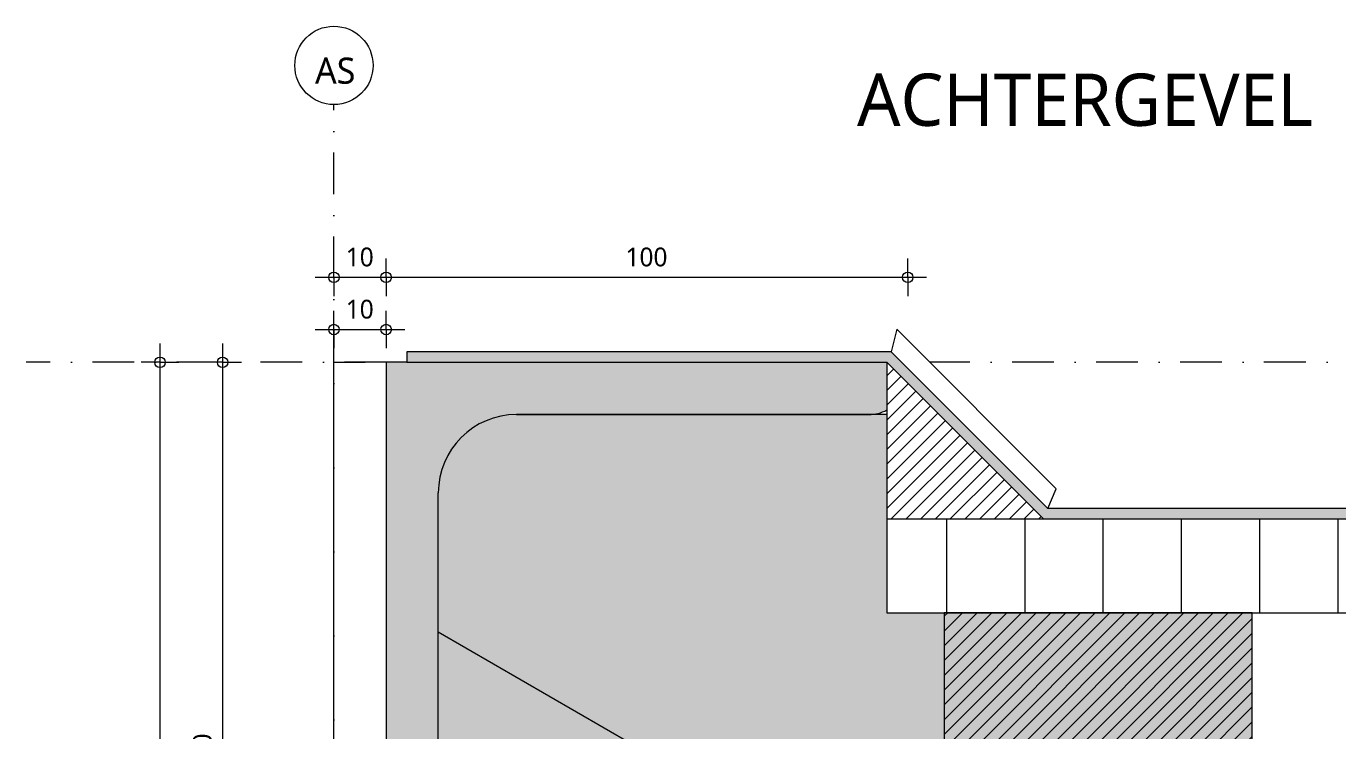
# Model space of a CAD drawing. Header units: millimetres. Extents: x 2457 to 4349, y 3067 to 7524.
# Drawn here: x 3198.5 to 3450, y 5662.9 to 5797.9 of the extents above; entities that cross this region are included whole.
import ezdxf

# ---------------------------------------------------------------- set-up
doc = ezdxf.new("R2010")
doc.units = ezdxf.units.MM
doc.linetypes.add('MV_stramien', pattern=[16, 8, -4, 0, -4])
for name, color, linetype, lineweight in [('A-ANNO-DIMS', 211, 'Continuous', 13), ('A-ANNO-DIMS-2', 211, 'Continuous', 13), ('A-DETL', 90, 'Continuous', 13), ('A-DETL-GENF', 92, 'Continuous', 18), ('A-DETL-MEDM', 33, 'Continuous', 25), ('A-DETL-THIN', 151, 'Continuous', 18), ('G-ANNO-TEXT', 231, 'Continuous', 13)]:
    doc.layers.add(name, color=color, linetype=linetype, lineweight=lineweight)
doc.styles.add('Segoe UI_1', font='segoeui.ttf', dxfattribs={"height": 3.6})
doc.styles.add('Segoe UI_3', font='segoeui.ttf', dxfattribs={"height": 5})
doc.styles.add('Segoe UI_4', font='segoeui.ttf', dxfattribs={"height": 10})
doc.dimstyles.new('1_8_mm_3', dxfattribs={"dimscale": 304.8, "dimtxt": 3.77051, "dimasz": 0.006562, "dimexe": 0.011811, "dimexo": 0.0625, "dimgap": 0.003281, "dimtad": 1, "dimdec": 0, "dimzin": 0, "dimdsep": 46, "dimtxsty": 'Segoe UI_1', "dimblk1": 'DOTBLANK', "dimblk2": 'DOTBLANK', "dimsah": 1, "dimcen": 0.09, "dimdle": 0.011811, "dimazin": 0, "dimtfac": 1, "dimtdec": 4, "dimtix": 1, "dimtmove": 0, "dimatfit": 3, "dimfxl": 0.011811, "dimfxlon": 1, "dimtvp": 1, "dimtfill": 1, "dimtolj": 1, "dimtzin": 0, "dimarcsym": 2})

# ---------------------------------------------------------------- blocks, each defined once
blk = doc.blocks.new('42_isolatie - Type 1-3252186-Details Strandbaak Strandhuis 2_0')
at = {"layer": 'A-DETL-GENF'}
blk.add_hatch(color=256, dxfattribs=at).paths.add_polyline_path([(140.35, 94.8), (140.35, 101.8), (38.28, 101.8), (38.28, 90.8), (0.28, 90.8), (0.28, 19.8), (0.41, 17.83), (0.79, 15.92), (1.42, 14.06), (2.29, 12.3), (3.38, 10.67), (4.67, 9.19), (6.15, 7.9), (7.78, 6.81), (9.54, 5.94), (11.4, 5.31), (13.3, 4.93), (15.28, 4.8), (133.28, 4.8), (140.35, 11.87)])
at = {"layer": 'A-DETL-GENF', "lineweight": 13}
h = blk.add_hatch(dxfattribs=at)
h.set_pattern_fill('FP_25', color=256, style=0, pattern_type=2)
h.set_pattern_definition([(60, (12.83, 244.8), (-107.387, 62), []), (120, (12.83, 244.8), (-107.387, -62), [])])
h.paths.add_polyline_path([(140.35, 94.8), (140.35, 101.8), (38.28, 101.8), (38.28, 90.8), (0.28, 90.8), (0.28, 19.8), (0.41, 17.83), (0.79, 15.92), (1.42, 14.06), (2.29, 12.3), (3.38, 10.67), (4.67, 9.19), (6.15, 7.9), (7.78, 6.81), (9.54, 5.94), (11.4, 5.31), (13.3, 4.93), (15.28, 4.8), (133.28, 4.8), (140.35, 11.87)])
at = {"layer": 'A-DETL-GENF'}
for p, q in [((140.35, 94.8), (140.35, 101.8)), ((140.35, 94.8), (140.35, 101.8)), ((140.35, 11.87), (140.35, 94.8)), ((0.28, 90.8), (0.28, 87.3)), ((0.28, 90.8), (0.28, 87.3)), ((0.28, 87.3), (0.28, 19.8))]:
    blk.add_line(p, q, dxfattribs=at)
blk = doc.blocks.new('00 hout_rechthoekig_sls - Vuren 146x59-V63-Details Strandbaak Strandhuis 2_0')
at = {"layer": 'A-DETL-GENF', "lineweight": 13}
blk.add_hatch(color=256, dxfattribs=at).paths.add_polyline_path([(0, 146), (0, 0), (59, 0), (59, 146)])
at = {"layer": 'A-DETL-MEDM', "lineweight": 13}
h = blk.add_hatch(dxfattribs=at)
h.set_pattern_fill('FP_60', color=256, style=0, pattern_type=2)
h.set_pattern_definition([(225, (3433.524, 5685.476), (1.41421356, -1.41421356), [])])
h.paths.add_polyline_path([(0, 146), (0, 0), (59, 0), (59, 146)])
at = {"layer": 'A-DETL-MEDM', "lineweight": 18}
for p, q in [((59, 146), (0, 146)), ((0, 146), (0, 0)), ((59, 146), (0, 146)), ((59, 0), (59, 146)), ((59, 0), (59, 146)), ((59, 0), (59, 146)), ((0, 0), (59, 0))]:
    blk.add_line(p, q, dxfattribs=at)
blk = doc.blocks.new('00 plaatmateriaal1 - d_18 mm-V17-Details Strandbaak Strandhuis 2_0')
at = {"layer": 'A-DETL-GENF', "lineweight": 13}
h = blk.add_hatch(dxfattribs=at)
h.set_pattern_fill('FP_1', color=256, style=0, pattern_type=2)
h.set_pattern_definition([(270, (0, 0), (-15, -9e-16), [])])
h.paths.add_polyline_path([(7.18, 18), (7.18, 0), (200.18, 0), (200.18, 18), (157.93, 18)])
at = {"layer": 'A-DETL-MEDM', "lineweight": 18}
for p, q in [((200.18, 18), (7.18, 18)), ((200.18, 0), (200.18, 18))]:
    blk.add_line(p, q, dxfattribs=at)
blk = doc.blocks.new('DIMBLOCK345-Details Strandbaak Strandhuis 2_0')
at = {"layer": 'A-ANNO-DIMS-2'}
for p, q in [((3257.52, 5749.76), (3257.52, 5753.36)), ((3267.52, 5749.76), (3267.52, 5753.36)), ((3253.92, 5749.76), (3267.52, 5749.76)), ((3257.52, 5749.76), (3257.52, 5746.16)), ((3267.52, 5749.76), (3267.52, 5746.16))]:
    blk.add_line(p, q, dxfattribs=at)
for centre in [(3257.52, 5749.76), (3267.52, 5749.76)]:
    blk.add_circle(centre, 1, dxfattribs=at)
at = {"layer": 'A-ANNO-DIMS-2', "color": 0, "insert": (3259.78, 5755.46), "char_height": 3.6, "width": 6.5813, "attachment_point": 1, "line_spacing_factor": 1.142579, "style": 'Segoe UI_1', "bg_fill": 3, "box_fill_scale": 1.25, "bg_fill_color": 9, "bg_fill_true_color": 13158600, "bg_fill_transparency": 0}
blk.add_mtext('10', dxfattribs=at)
blk = doc.blocks.new('_DotBlank')
at = {"color": 0, "linetype": 'ByBlock', "lineweight": -2}
blk.add_line((-0.5, 0), (-1, 0), dxfattribs=at)
blk.add_circle((0, 0), 0.5, dxfattribs=at)
blk = doc.blocks.new('DIMBLOCK346-Details Strandbaak Strandhuis 2_0')
at = {"layer": 'A-ANNO-DIMS-2'}
for p, q in [((3267.52, 5749.76), (3267.52, 5753.36)), ((3367.52, 5749.76), (3367.52, 5753.36)), ((3267.52, 5749.76), (3371.12, 5749.76)), ((3267.52, 5749.76), (3267.52, 5746.16)), ((3367.52, 5749.76), (3367.52, 5746.16))]:
    blk.add_line(p, q, dxfattribs=at)
for centre in [(3267.52, 5749.76), (3367.52, 5749.76)]:
    blk.add_circle(centre, 1, dxfattribs=at)
at = {"layer": 'A-ANNO-DIMS-2', "color": 0, "insert": (3313.41, 5755.46), "char_height": 3.6, "width": 9.8719, "attachment_point": 1, "line_spacing_factor": 1.142579, "style": 'Segoe UI_1', "bg_fill": 3, "box_fill_scale": 1.25, "bg_fill_color": 9, "bg_fill_true_color": 13158600, "bg_fill_transparency": 0}
blk.add_mtext('100', dxfattribs=at)
blk = doc.blocks.new('DIMBLOCK349-Details Strandbaak Strandhuis 2_0')
at = {"layer": 'A-ANNO-DIMS-2'}
for p, q in [((3236.17, 5737.08), (3236.17, 5583.41)), ((3236.17, 5733.48), (3232.57, 5733.48)), ((3236.17, 5733.48), (3239.77, 5733.48)), ((3236.17, 5583.41), (3232.57, 5583.41)), ((3236.17, 5583.41), (3239.77, 5583.41))]:
    blk.add_line(p, q, dxfattribs=at)
for centre in [(3236.17, 5733.48), (3236.17, 5583.41)]:
    blk.add_circle(centre, 1, dxfattribs=at)
at = {"layer": 'A-ANNO-DIMS-2', "color": 0, "insert": (3230.47, 5654.33), "char_height": 3.6, "width": 9.8719, "attachment_point": 1, "rotation": 90, "line_spacing_factor": 1.142579, "style": 'Segoe UI_1', "bg_fill": 3, "box_fill_scale": 1.25, "bg_fill_color": 9, "bg_fill_true_color": 13158600, "bg_fill_transparency": 0}
blk.add_mtext('150', dxfattribs=at)
blk = doc.blocks.new('DIMBLOCK352-Details Strandbaak Strandhuis 2_0')
at = {"layer": 'A-ANNO-DIMS-2'}
for p, q in [((3224.17, 5529.88), (3224.17, 5737.08)), ((3224.17, 5733.48), (3220.57, 5733.48)), ((3224.17, 5733.48), (3227.77, 5733.48)), ((3224.17, 5533.48), (3220.57, 5533.48)), ((3224.17, 5533.48), (3227.77, 5533.48))]:
    blk.add_line(p, q, dxfattribs=at)
for centre in [(3224.17, 5733.48), (3224.17, 5533.48)]:
    blk.add_circle(centre, 1, dxfattribs=at)
at = {"layer": 'A-ANNO-DIMS-2', "color": 0, "insert": (3218.47, 5629.36), "char_height": 3.6, "width": 9.8719, "attachment_point": 1, "rotation": 90, "line_spacing_factor": 1.142579, "style": 'Segoe UI_1', "bg_fill": 3, "box_fill_scale": 1.25, "bg_fill_color": 9, "bg_fill_true_color": 13158600, "bg_fill_transparency": 0}
blk.add_mtext('200', dxfattribs=at)
blk = doc.blocks.new('DIMBLOCK370-Details Strandbaak Strandhuis 2_0')
at = {"layer": 'A-ANNO-DIMS-2'}
for p, q in [((3257.52, 5739.76), (3257.52, 5743.36)), ((3267.52, 5739.76), (3267.52, 5743.36)), ((3253.92, 5739.76), (3271.12, 5739.76)), ((3257.52, 5739.76), (3257.52, 5736.16)), ((3267.52, 5739.76), (3267.52, 5736.16))]:
    blk.add_line(p, q, dxfattribs=at)
for centre in [(3257.52, 5739.76), (3267.52, 5739.76)]:
    blk.add_circle(centre, 1, dxfattribs=at)
at = {"layer": 'A-ANNO-DIMS-2', "color": 0, "insert": (3259.78, 5745.46), "char_height": 3.6, "width": 6.5813, "attachment_point": 1, "line_spacing_factor": 1.142579, "style": 'Segoe UI_1', "bg_fill": 3, "box_fill_scale": 1.25, "bg_fill_color": 9, "bg_fill_true_color": 13158600, "bg_fill_transparency": 0}
blk.add_mtext('10', dxfattribs=at)

msp = doc.modelspace()

# ---------------------------------------------------------------- hatches: boundary and pattern name
at = {"layer": 'A-DETL-GENF'}
for color, points in [(9, [(3556.52, 5703.48), (3556.52, 5705.48), (3394.35, 5705.48), (3364.35, 5735.48), (3271.52, 5735.48), (3271.52, 5733.48), (3363.52, 5733.48), (3393.52, 5703.48), (3435.3, 5703.48)]), (7, [(3270.02, 5533.48), (3271.96, 5533.73), (3273.77, 5534.48), (3275.33, 5535.67), (3276.52, 5537.23), (3277.27, 5539.04), (3277.52, 5540.98), (3277.52, 5708.48), (3277.66, 5710.45), (3278.03, 5712.36), (3278.67, 5714.22), (3279.53, 5715.98), (3280.62, 5717.61), (3281.92, 5719.08), (3283.39, 5720.38), (3285.02, 5721.47), (3286.78, 5722.33), (3288.64, 5722.97), (3290.55, 5723.34), (3292.52, 5723.48), (3360.02, 5723.48), (3361.96, 5723.73), (3363.52, 5724.38), (3363.52, 5733.48), (3267.52, 5733.48), (3267.52, 5533.48)])]:
    msp.add_hatch(color=color, dxfattribs=at).paths.add_polyline_path(points)
at = {"layer": 'A-DETL-GENF', "lineweight": 13}
h = msp.add_hatch(dxfattribs=at)
h.set_pattern_fill('FP_22', color=250, style=0, pattern_type=2)
h.set_pattern_definition([(45, (0, 0), (-1.41421356, 1.41421356), [])])
h.paths.add_polyline_path([(3364.35, 5703.48), (3393.52, 5703.48), (3363.52, 5733.48), (3363.52, 5703.48)])

# ---------------------------------------------------------------- linework, layer by layer
at = {"layer": 'A-DETL', "linetype": 'MV_stramien', "lineweight": 18}
for p, q in [((3257.52, 5459.79), (3257.52, 5782.86)), ((3267.52, 5733.48), (3198.52, 5733.48)), ((3556.52, 5733.48), (3371.77, 5733.48))]:
    msp.add_line(p, q, dxfattribs=at)
at = {"layer": 'A-DETL', "lineweight": 18}
for p, q in [((3365.41, 5739.84), (3364.35, 5735.48)), ((3396, 5709.25), (3365.41, 5739.84)), ((3364.35, 5735.48), (3271.52, 5735.48)), ((3271.52, 5735.48), (3271.52, 5733.48)), ((3364.35, 5735.48), (3394.35, 5705.48)), ((3271.52, 5733.48), (3363.52, 5733.48)), ((3363.52, 5733.48), (3363.52, 5703.48)), ((3363.52, 5733.48), (3393.52, 5703.48)), ((3394.35, 5705.48), (3396, 5709.25)), ((3556.52, 5705.48), (3394.35, 5705.48)), ((3363.52, 5703.48), (3393.52, 5703.48)), ((3393.52, 5703.48), (3556.52, 5703.48))]:
    msp.add_line(p, q, dxfattribs=at)
at = {"layer": 'A-DETL'}
for p, q in [((3257.52, 5459.79), (3257.52, 5733.48)), ((3257.52, 5733.48), (3263.52, 5733.48))]:
    msp.add_line(p, q, dxfattribs=at)
at = {"layer": 'A-DETL', "lineweight": 18}
msp.add_circle((3257.52, 5790.36), 7.5, dxfattribs=at)
at = {"layer": 'A-DETL-THIN'}
for p, q in [((3267.52, 5733.48), (3267.52, 5533.48)), ((3271.52, 5733.48), (3267.52, 5733.48)), ((3292.52, 5723.48), (3360.02, 5723.48)), ((3277.52, 5590.48), (3277.52, 5708.48))]:
    msp.add_line(p, q, dxfattribs=at)
for centre, radius, start, end in [((3292.52, 5708.48), 15, 90, 180), ((3360.02, 5730.98), 7.5, 270, 297.9269)]:
    msp.add_arc(centre, radius, start, end, dxfattribs=at)

# ---------------------------------------------------------------- block references
at = {"layer": 'A-DETL-GENF', "rotation": 270}
msp.add_blockref('42_isolatie - Type 1-3252186-Details Strandbaak Strandhuis 2_0', (3272.72, 5723.75), dxfattribs=at)
at = {"layer": 'A-DETL-MEDM', "lineweight": 18, "rotation": 180}
msp.add_blockref('00 plaatmateriaal1 - d_18 mm-V17-Details Strandbaak Strandhuis 2_0', (3563.7, 5703.48), dxfattribs=at)
at = {"layer": 'A-DETL-MEDM', "lineweight": 13, "rotation": 180}
msp.add_blockref('00 hout_rechthoekig_sls - Vuren 146x59-V63-Details Strandbaak Strandhuis 2_0', (3433.52, 5685.48), dxfattribs=at)

# ---------------------------------------------------------------- texts
at = {"layer": 'G-ANNO-TEXT', "color": 7, "attachment_point": 1}
for s, insert, char_height, width, style in [('AS', (3253.89, 5791.85), 5, 9.9409, 'Segoe UI_3'), ('ACHTERGEVEL', (3357.81, 5788.78), 10, 111.4346, 'Segoe UI_4')]:
    msp.add_mtext(s, dxfattribs=dict(at, insert=insert, char_height=char_height, width=width, style=style))

# ---------------------------------------------------------------- next in the draw order: dimensions: what is measured, and where the dimension line sits
at = {"layer": 'A-ANNO-DIMS'}
dim = msp.add_linear_dim(base=(3267.52, 5749.76), p1=(3257.52, 5753.36), p2=(3267.52, 5746.16), dimstyle='1_8_mm_3', override={"dimpost": '<>', "dimfxl": 12.322337}, dxfattribs=at)
dim.commit()
dim.dimension.update_dxf_attribs({"geometry": 'DIMBLOCK345-Details Strandbaak Strandhuis 2_0', "text_midpoint": (3262.52, 5752.63)})
for base, p1, p2, override, picture, middle in [((3224.17, 5733.48), (3227.77, 5533.48), (3220.57, 5733.48), {"dimpost": '<>', "dimfxl": 200.129558}, 'DIMBLOCK352-Details Strandbaak Strandhuis 2_0', (3221.31, 5633.48)), ((3236.17, 5583.41), (3239.77, 5733.48), (3239.77, 5583.41), {"dimpost": '<>', "dimfxl": 150.068809}, 'DIMBLOCK349-Details Strandbaak Strandhuis 2_0', (3233.3, 5658.44))]:
    dim = msp.add_linear_dim(base=base, p1=p1, p2=p2, angle=90, dimstyle='1_8_mm_3', override=override, dxfattribs=at)
    dim.commit()
    dim.dimension.update_dxf_attribs({"geometry": picture, "text_midpoint": middle})

# ---------------------------------------------------------------- next in the draw order: dimensions: what is measured, and where the dimension line sits
dim = msp.add_linear_dim(base=(3367.52, 5749.76), p1=(3267.52, 5746.16), p2=(3367.52, 5746.16), dimstyle='1_8_mm_3', override={"dimpost": '<>', "dimfxl": 100}, dxfattribs=at)
dim.commit()
dim.dimension.update_dxf_attribs({"geometry": 'DIMBLOCK346-Details Strandbaak Strandhuis 2_0', "text_midpoint": (3317.52, 5752.63)})

# ---------------------------------------------------------------- next in the draw order: dimensions: what is measured, and where the dimension line sits
dim = msp.add_linear_dim(base=(3267.52, 5739.76), p1=(3257.52, 5736.16), p2=(3267.52, 5736.16), dimstyle='1_8_mm_3', override={"dimpost": '<>', "dimfxl": 10}, dxfattribs=at)
dim.commit()
dim.dimension.update_dxf_attribs({"geometry": 'DIMBLOCK370-Details Strandbaak Strandhuis 2_0', "text_midpoint": (3262.52, 5742.63)})

doc.saveas('drawing.dxf')
